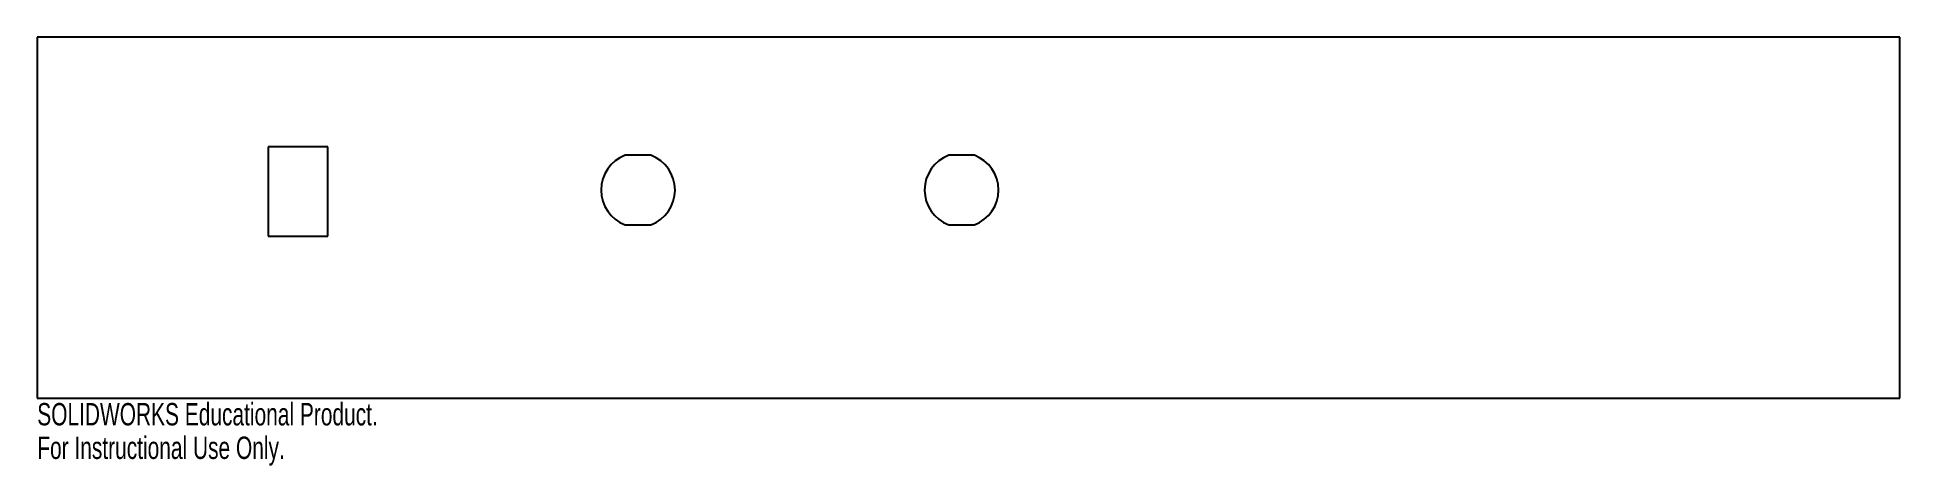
# Model space of a CAD drawing. Header units: millimetres. Extents: x 0 to 403, y -15 to 78.
import ezdxf

# ---------------------------------------------------------------- set-up
doc = ezdxf.new("R2010")
doc.units = ezdxf.units.MM
doc.styles.add('SLDTEXTSTYLE0', font='TXT', dxfattribs={"width": 0.7})

msp = doc.modelspace()

# ---------------------------------------------------------------- linework, layer by layer
at = {"color": 7, "linetype": 'Continuous', "lineweight": 25}
for p, q in [((403, 78), (0, 78)), ((0, 78), (0, 0)), ((403, 0), (403, 78)), ((62.9, 54.33), (50, 54.33)), ((50, 54.33), (50, 35)), ((62.9, 35), (62.9, 54.33)), ((132.78, 52.5), (127.22, 52.5)), ((202.78, 52.5), (197.22, 52.5)), ((127.22, 37.5), (132.78, 37.5)), ((197.22, 37.5), (202.78, 37.5)), ((50, 35), (62.9, 35)), ((0, 0), (403, 0))]:
    msp.add_line(p, q, dxfattribs=at)
for centre, start, end in [((130, 45), 110.363, 249.637), ((130, 45), 290.363, 69.637), ((200, 45), 110.363, 249.637), ((200, 45), 290.363, 69.637)]:
    msp.add_arc(centre, 8, start, end, dxfattribs=at)

# ---------------------------------------------------------------- texts
at = {"color": 7, "linetype": 'Continuous', "char_height": 4.8336, "attachment_point": 1, "style": 'SLDTEXTSTYLE0'}
for s, insert in [('SOLIDWORKS Educational Product.', (0, -1.02)), ('For Instructional Use Only.', (0, -8.27))]:
    msp.add_mtext(s, dxfattribs=dict(at, insert=insert))

doc.saveas('drawing.dxf')
